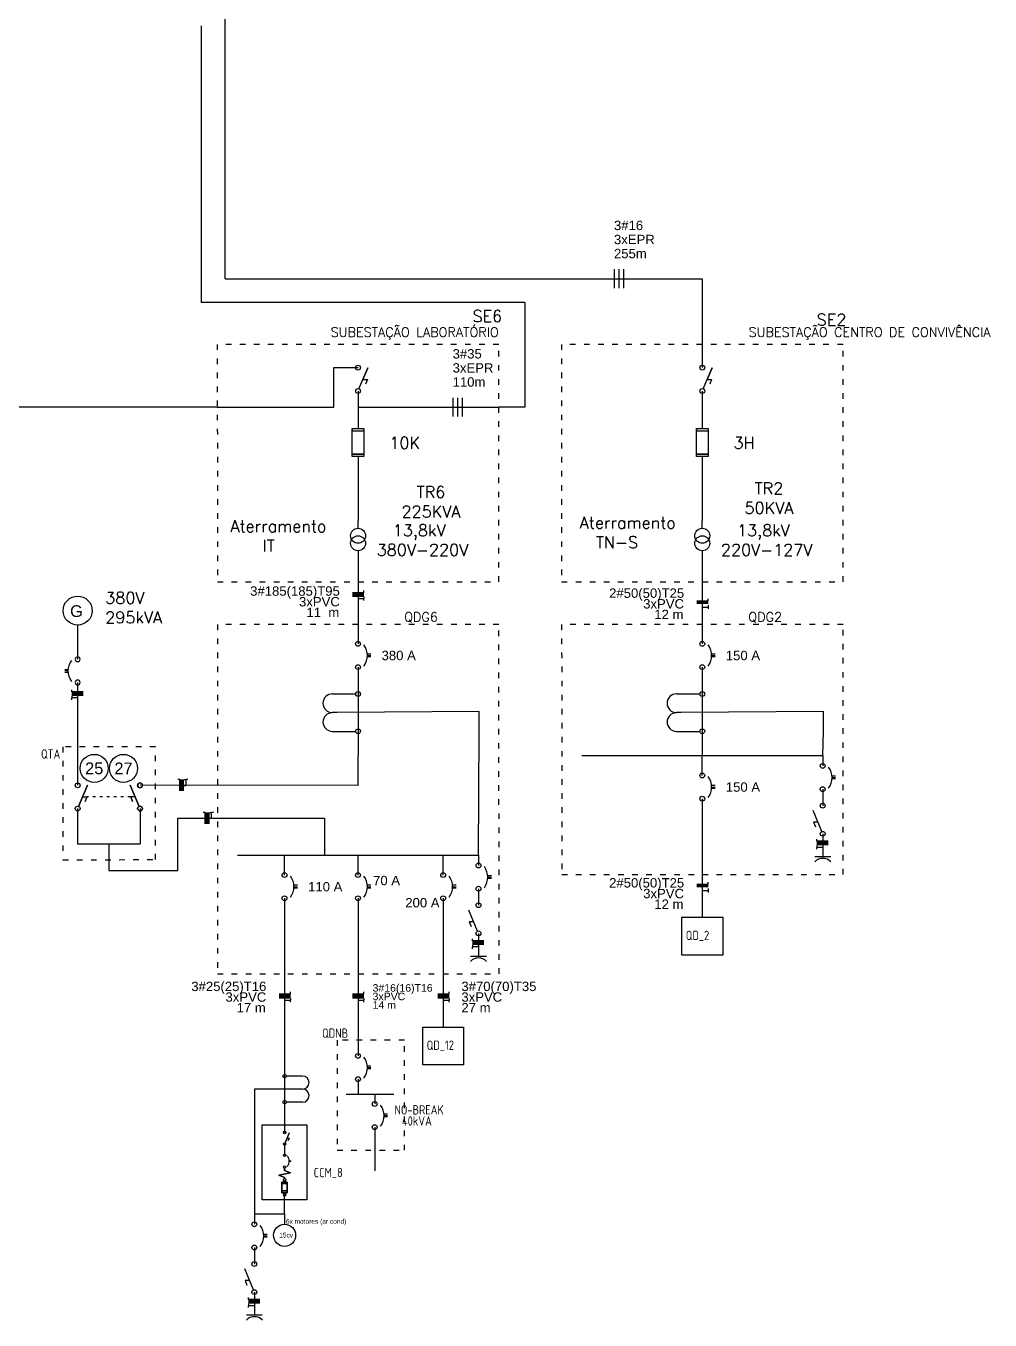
# Model space of a CAD drawing. Header units: millimetres. Extents: x -154 to 667, y 29 to 607.
# Drawn here: x 461.4 to 667, y 104.7 to 380.6 of the extents above; entities that cross this region are included whole.
import ezdxf
from ezdxf.enums import TextEntityAlignment as Align

# ---------------------------------------------------------------- set-up
doc = ezdxf.new("R2010")
doc.units = ezdxf.units.MM
doc.header["$LTSCALE"] = 0.1
doc.linetypes.add('ACAD_ISO03W100', pattern=[30, 12, -18])
doc.layers.get('0').update_dxf_attribs({"color": 1})
for name, color, linetype in [('Alimentadores', 1, 'Continuous'), ('barramento mt', 9, 'Continuous'), ('Componentes', 3, 'Continuous'), ('linha 01', 1, 'Continuous'), ('linha01 tracejada', 1, 'ACAD_ISO03W100'), ('SYMS', 245, 'Continuous'), ('textosx', 2, 'Continuous')]:
    doc.layers.add(name, color=color, linetype=linetype)
doc.styles.get("Standard").update_dxf_attribs({"font": 'arial.ttf'})
doc.styles.add('WD', font='romans.shx')
doc.styles.add('WD_IEC', font='isocp2.shx', dxfattribs={"width": 0.9, "height": 4})

# ---------------------------------------------------------------- blocks, each defined once
blk = doc.blocks.new('HFU0')
for p, q in [((-0.188, -0.078), (-0.188, 0.078)), ((-0.188, 0.078), (0.188, 0.078)), ((-0.156, 0.078), (-0.156, -0.078)), ((0.156, 0.078), (0.156, -0.078)), ((0.188, 0.078), (0.188, -0.078)), ((0.188, -0.078), (-0.188, -0.078))]:
    blk.add_line(p, q)
at = {"style": 'WD', "width": 0.7}
for tag, p in [('INST', (0, 0.328)), ('LOC', (0, 0.172)), ('DESC1', (0.007, -0.262)), ('DESC2', (0.007, -0.419)), ('DESC3', (0, -0.578))]:
    blk.add_attdef(tag, text='', height=0.125, dxfattribs=at).set_placement(p, align=Align.CENTER)
at = {"style": 'WD', "flags": 1}
for tag, p in [('X4TERM01', (-0.188, 0)), ('X1TERM02', (0.188, 0))]:
    blk.add_attdef(tag, p, '', height=0.01, dxfattribs=at)
at = {"style": 'WD', "width": 0.7}
blk.add_attdef('RATING1', text='', height=0.0938, dxfattribs=at).set_placement((0, 0), align=Align.MIDDLE_CENTER)
at = {"linetype": 'Continuous', "style": 'WD', "flags": 9}
for tag, p in [('ASSYCODE', (0.156, 0.118)), ('MFG', (0.156, 0.083)), ('CAT', (0.156, 0.102))]:
    blk.add_attdef(tag, text='', height=0.01, dxfattribs=at).set_placement(p, align=Align.CENTER)
at = {"linetype": 'Continuous', "style": 'WD', "width": 0.7, "flags": 8}
blk.add_attdef('TERM01', text='', height=0.1, dxfattribs=at).set_placement((-0.25, -0.016), align=Align.TOP_RIGHT)
blk.add_attdef('TERM02', text='', height=0.1, dxfattribs=at).set_placement((0.25, -0.016), align=Align.TOP_LEFT)
blk = doc.blocks.new('FIOS')
at = {"layer": 'Alimentadores', "linetype": 'Continuous'}
for p, q in [((-1.15, 0), (1.26, 0)), ((0, 0), (0, -1.34)), ((1.26, 0), (1.26, 0.43)), ((-1.15, -0.24), (1.26, -0.24)), ((-1.15, -0.52), (1.26, -0.52)), ((-1.15, -0.81), (1.26, -0.81)), ((0, -1.34), (1.26, -1.34)), ((1.26, -0.93), (1.26, -1.34)), ((1.26, -1.75), (1.26, -1.34))]:
    blk.add_line(p, q, dxfattribs=at)
blk = doc.blocks.new('DISJUNTOR')
at = {"layer": 'Componentes', "linetype": 'Continuous'}
for centre in [(226.82, 939), (226.82, 934.05)]:
    blk.add_circle(centre, 0.514, dxfattribs=at)
blk.add_arc((225.08, 936.52), 3.74, 323.1301, 36.8699, dxfattribs=at)
at = {"layer": 'linha 01', "linetype": 'Continuous'}
blk.add_line((228.84, 936.52), (229.58, 936.52), dxfattribs=at)
blk = doc.blocks.new('*U24')
at = {"layer": 'Componentes'}
for p, q in [((-1, 3.99), (3.97, 3.99)), ((0, 0), (-1, 0)), ((0, 0), (-1, 0)), ((-1, -3.99), (3.97, -3.99))]:
    blk.add_line(p, q, dxfattribs=at)
for centre in [(4.49, 3.97), (4.49, -3.97)]:
    blk.add_circle(centre, 0.514, dxfattribs=at)
for centre in [(-1, 2), (-1, -2)]:
    blk.add_arc(centre, 2, 90, 270, dxfattribs=at)
blk = doc.blocks.new('HCB11ML')
for p, q in [((0, 0.173), (0, 0.126)), ((0.188, 0), (0.25, 0)), ((0.25, 0), (0.312, 0.156)), ((0.312, 0.156), (0.375, -0.156)), ((0.375, -0.156), (0.438, 0)), ((0.438, 0), (0.467, 0)), ((0.562, 0), (0.531, 0)), ((0.562, 0.07), (0.844, 0.07)), ((0.562, -0.07), (0.562, 0.07)), ((0.609, 0.07), (0.609, -0.07)), ((0.797, 0.07), (0.797, -0.07)), ((0.844, 0.07), (0.844, -0.07)), ((0.875, 0), (0.844, 0)), ((0.844, -0.07), (0.562, -0.07))]:
    blk.add_line(p, q)
for centre in [(-0.155, 0), (0.155, 0), (0.499, 0), (0.905, 0)]:
    blk.add_circle(centre, 0.0322)
blk.add_arc((0, -0.109), 0.234, 53.1301, 126.8699)
at = {"style": 'WD', "width": 0.7}
for tag, p in [('INST', (0, 0.826)), ('LOC', (0, 0.656)), ('DESC1', (0, 0.5)), ('DESC2', (0, 0.344)), ('RATING1', (0, -0.188)), ('XREF', (0, -0.344))]:
    blk.add_attdef(tag, text='', height=0.125, dxfattribs=at).set_placement(p, align=Align.CENTER)
at = {"style": 'WD'}
for tag, p in [('TAG1', (0, 0.188)), ('MISC', (0.688, 0.125))]:
    blk.add_attdef(tag, text='', height=0.125, dxfattribs=at).set_placement(p, align=Align.CENTER)
for tag, p, height, flags in [('X4TERM01', (-0.188, 0), 0.0125, 1), ('X2LINK', (0, 0.219), 0.01, 1), ('X8LINK', (0, 0), 0.01, 1), ('FAMILY', (0.205, 0.152), 0.01, 9), ('CONTACT', (0.205, 0.133), 0.01, 9), ('X1TERM02', (0.938, 0), 0.0125, 1)]:
    blk.add_attdef(tag, p, '', height=height, dxfattribs=dict(at, flags=flags))
at = {"linetype": 'Continuous', "style": 'WD', "flags": 9}
for tag, p in [('ASSYCODE', (0.219, 0.062)), ('MFG', (0.228, 0.089)), ('CAT', (0.23, 0.108))]:
    blk.add_attdef(tag, text='', height=0.01, dxfattribs=at).set_placement(p, align=Align.CENTER)
at = {"linetype": 'Continuous', "style": 'WD', "flags": 8}
blk.add_attdef('TERM01', text='', height=0.125, dxfattribs=at).set_placement((-0.25, -0.031), align=Align.TOP_RIGHT)
blk.add_attdef('TERM02', text='', height=0.125, dxfattribs=at).set_placement((1, -0.031), align=Align.TOP_LEFT)
blk = doc.blocks.new('HDS11')
for p, q in [((0.126, 0.013), (-0.156, 0.13)), ((0, 0.065), (0, 0.125)), ((0.062, 0.099), (0, 0.125))]:
    blk.add_line(p, q)
for centre in [(-0.155, 0), (0.155, 0)]:
    blk.add_circle(centre, 0.0322)
at = {"style": 'WD', "width": 0.7}
for tag, p in [('INST', (0, 0.625)), ('LOC', (0, 0.469)), ('RATING1', (0, 0.156)), ('XREF', (0, -0.236)), ('DESC1', (0, -0.406)), ('DESC2', (0, -0.562))]:
    blk.add_attdef(tag, text='', height=0.125, dxfattribs=at).set_placement(p, align=Align.CENTER)
at = {"style": 'WD'}
blk.add_attdef('TAG1', text='', height=0.125, dxfattribs=at).set_placement((0, 0.312), align=Align.CENTER)
for tag, p in [('X2LINK', (0, 0.438)), ('X8LINK', (0, -0.016))]:
    blk.add_attdef(tag, p, '', height=0.01, dxfattribs=at)
for tag, p, height, flags in [('X4TERM01', (-0.188, 0), 0.0125, 1), ('X1TERM02', (0.188, 0), 0.0125, 1), ('FAMILY', (0.206, 0.131), 0.01, 9), ('CONTACT', (0.206, 0.04), 0.01, 9)]:
    blk.add_attdef(tag, p, '', height=height, dxfattribs=dict(at, flags=flags))
at = {"linetype": 'Continuous', "style": 'WD', "flags": 9}
for tag, p in [('ASSYCODE', (0.219, 0.062)), ('MFG', (0.228, 0.089)), ('CAT', (0.23, 0.108))]:
    blk.add_attdef(tag, text='', height=0.01, dxfattribs=at).set_placement(p, align=Align.CENTER)
at = {"linetype": 'Continuous', "style": 'WD', "flags": 8}
blk.add_attdef('TERM01', text='', height=0.125, dxfattribs=at).set_placement((-0.25, -0.031), align=Align.TOP_RIGHT)
blk.add_attdef('TERM02', text='', height=0.125, dxfattribs=at).set_placement((0.25, -0.031), align=Align.TOP_LEFT)
blk = doc.blocks.new('HXF1PT')
for p, q in [((-0.25, 0.344), (-0.25, 0.032)), ((0, 0.344), (0, 0.281)), ((0.25, 0.344), (0.25, 0.032))]:
    blk.add_line(p, q)
for centre in [(-0.249, 0), (0.249, 0)]:
    blk.add_circle(centre, 0.0322)
for centre in [(-0.125, 0.344), (0.125, 0.344)]:
    blk.add_arc(centre, 0.125, 0, 180)
at = {"style": 'WD', "width": 0.7}
for tag, p in [('INST', (-0.388, 0.577)), ('LOC', (-0.388, 0.408)), ('DESC1', (-0.388, 0.252)), ('DESC2', (-0.388, 0.095))]:
    blk.add_attdef(tag, text='', height=0.125, dxfattribs=at).set_placement(p, align=Align.RIGHT)
at = {"style": 'WD'}
blk.add_attdef('TYPE', text='', height=0.125, dxfattribs=at).set_placement((0, 0.125), align=Align.CENTER)
blk.add_attdef('TAG1', (0.368, 0.188), '', height=0.125, dxfattribs=at)
for tag, p, height, flags in [('X4TERM01', (-0.281, 0), 0.0125, 1), ('X1TERM02', (0.281, 0), 0.0125, 1), ('FAMILY', (0.304, 0.191), 0.01, 9), ('X8TERM01', (-0.249, -0.032), 0.0125, 1), ('X8TERM02', (0.249, -0.032), 0.0125, 1)]:
    blk.add_attdef(tag, p, '', height=height, dxfattribs=dict(at, flags=flags))
at = {"linetype": 'Continuous', "style": 'WD', "flags": 9}
for tag, p in [('ASSYCODE', (0.329, 0.119)), ('MFG', (0.327, 0.143)), ('CAT', (0.329, 0.162))]:
    blk.add_attdef(tag, text='', height=0.01, dxfattribs=at).set_placement(p, align=Align.CENTER)
at = {"style": 'WD', "width": 0.7}
blk.add_attdef('RATING1', (0.368, 0.031), '', height=0.125, dxfattribs=at)
at = {"linetype": 'Continuous', "style": 'WD', "flags": 8}
for tag, p in [('TERM01', (-0.188, -0.031)), ('TERM02', (0.328, -0.031))]:
    blk.add_attdef(tag, text='', height=0.125, dxfattribs=at).set_placement(p, align=Align.TOP_LEFT)
blk = doc.blocks.new('FFF')
at = {"layer": 'textosx'}
for p, q in [((0, 0), (4, 0)), ((1, -2), (1, 2)), ((2, -2), (2, 2)), ((3, -2), (3, 2))]:
    blk.add_line(p, q, dxfattribs=at)
for tag, p in [('BITOLA', (0.87, 11.36)), ('DUTO', (0.87, 8.36)), ('DISTANCIA', (0.87, 5.36))]:
    blk.add_attdef(tag, text='', height=2, dxfattribs=at).set_placement(p, align=Align.MIDDLE_LEFT)
blk = doc.blocks.new('ESPECIFICACAO')
for tag, p in [('DUTO', (3.88, 1.62)), ('BITOLA', (3.88, -0.65)), ('DIST', (3.88, -2.92))]:
    blk.add_attdef(tag, text='', height=2).set_placement(p, align=Align.MIDDLE_LEFT)
blk = doc.blocks.new('especificacao disjuntor')
blk.add_attdef('CORRENTE', text='', height=2).set_placement((5.02, -2.48), align=Align.MIDDLE_LEFT)

msp = doc.modelspace()

# ---------------------------------------------------------------- linework, layer by layer
at = {"ltscale": 0.13}
for p, q in [((472.47, 226.22), (472.47, 218.73)), ((472.47, 213.77), (472.47, 206.27)), ((485.77, 213.77), (485.77, 206.27)), ((472.47, 206.27), (485.77, 206.27)), ((479.12, 206.27), (479.12, 202.95)), ((516.57, 146.31), (516.57, 144.71))]:
    msp.add_line(p, q, dxfattribs=at)
at = {"layer": 'Alimentadores', "linetype": 'Continuous'}
for p, q in [((503.94, 326.75), (605.6, 326.75)), ((605.6, 326.75), (605.6, 307.78)), ((567.75, 321.64), (498.82, 321.64)), ((567.75, 321.64), (567.75, 299.37)), ((527.04, 299.37), (527.04, 307.78)), ((527.04, 307.78), (532.23, 307.78)), ((502.24, 299.37), (457.66, 299.37)), ((502.24, 299.37), (527.04, 299.37)), ((532.23, 299.37), (562.24, 299.37)), ((567.75, 299.37), (562.24, 299.37)), ((532.23, 267.15), (532.23, 248.89)), ((605.6, 267.15), (605.6, 248.89)), ((472.47, 252.89), (472.47, 245.61)), ((534.99, 246.71), (534.22, 246.71)), ((534.99, 246.11), (534.22, 246.11)), ((608.36, 246.71), (607.58, 246.71)), ((608.36, 246.11), (607.58, 246.11)), ((469.71, 243.43), (470.49, 243.43)), ((469.71, 242.83), (470.49, 242.83)), ((532.23, 243.93), (532.23, 225.07)), ((605.6, 243.93), (605.6, 225.07)), ((472.47, 240.65), (472.47, 233.61)), ((472.47, 233.61), (472.47, 226.22)), ((558.08, 234.5), (527.75, 234.23)), ((558.08, 230.26), (558.08, 234.5)), ((631.45, 234.5), (601.11, 234.23)), ((631.45, 230.26), (631.45, 234.5)), ((557.9, 203.84), (558.08, 230.26)), ((631.27, 225.07), (631.45, 230.26)), ((532.23, 218.7), (532.23, 225.07)), ((605.6, 220.84), (605.6, 225.07)), ((631.27, 225.07), (631.27, 222.86)), ((532.23, 218.7), (485.77, 218.73)), ((608.36, 218.66), (607.58, 218.66)), ((608.36, 218.06), (607.58, 218.06)), ((634.02, 220.69), (633.25, 220.69)), ((634.02, 220.08), (633.25, 220.08)), ((605.6, 215.88), (605.6, 190.59)), ((631.27, 217.91), (631.27, 214.39)), ((493.81, 200.54), (493.81, 211.7)), ((493.81, 211.7), (525.1, 211.7)), ((525.1, 211.7), (525.1, 203.84)), ((631.27, 208.4), (631.27, 203.49)), ((479.12, 202.95), (479.12, 200.54)), ((516.57, 199.6), (516.57, 203.84)), ((532.23, 199.6), (532.23, 203.84)), ((550.38, 199.6), (550.38, 203.84)), ((557.9, 203.84), (557.9, 201.63)), ((479.12, 200.54), (493.81, 200.54)), ((560.66, 199.45), (559.88, 199.45)), ((560.66, 198.85), (559.88, 198.85)), ((519.32, 197.42), (518.55, 197.42)), ((519.32, 196.82), (518.55, 196.82)), ((534.99, 197.42), (534.22, 197.42)), ((534.99, 196.82), (534.22, 196.82)), ((553.14, 197.42), (552.36, 197.42)), ((553.14, 196.82), (552.36, 196.82)), ((557.9, 196.67), (557.9, 193.16)), ((516.57, 194.65), (516.57, 156.38)), ((532.23, 194.65), (532.23, 167.17)), ((550.38, 194.65), (550.38, 167.17)), ((557.9, 187.16), (557.9, 182.25)), ((534.99, 158.86), (534.22, 158.86)), ((534.99, 158.26), (534.22, 158.26)), ((516.57, 156.74), (516.57, 146.31)), ((519.71, 153.96), (510.13, 153.96)), ((510.13, 153.96), (510.13, 127.36)), ((538.53, 148.62), (537.76, 148.62)), ((538.53, 148.02), (537.76, 148.02)), ((516.57, 127.36), (516.57, 131.38)), ((510.13, 127.36), (516.57, 127.36)), ((510.13, 127.36), (510.13, 125.15)), ((516.57, 127.36), (516.57, 125.15)), ((512.89, 122.97), (512.11, 122.97)), ((512.89, 122.37), (512.11, 122.37)), ((510.13, 120.19), (510.13, 116.67)), ((510.13, 110.68), (510.13, 105.77))]:
    msp.add_line(p, q, dxfattribs=at)
at = {"layer": 'barramento mt', "linetype": 'Continuous', "lineweight": 30}
for p, q in [((579.93, 225.07), (631.27, 225.07)), ((506.57, 203.84), (557.9, 203.84))]:
    msp.add_line(p, q, dxfattribs=at)
at = {"layer": 'barramento mt'}
msp.add_line((539.85, 152.82), (529.72, 152.82), dxfattribs=at)
at = {"layer": 'Componentes', "linetype": 'Continuous'}
for p, q in [((532.43, 303.28), (534.31, 307.77)), ((534.31, 307.77), (533.27, 305.28)), ((605.8, 303.28), (607.68, 307.77)), ((607.68, 307.77), (606.64, 305.28)), ((533.27, 305.28), (534.22, 305.28)), ((534.22, 305.28), (533.81, 304.29)), ((606.64, 305.28), (607.59, 305.28)), ((607.59, 305.28), (607.18, 304.29)), ((530.98, 294.82), (533.48, 294.82)), ((530.98, 288.84), (530.98, 294.82)), ((530.98, 294.82), (530.98, 294.33)), ((530.98, 294.33), (533.48, 294.33)), ((533.48, 294.82), (533.48, 288.84)), ((533.48, 294.33), (533.48, 289.34)), ((604.35, 294.82), (606.85, 294.82)), ((604.35, 288.84), (604.35, 294.82)), ((604.35, 294.82), (604.35, 294.33)), ((604.35, 294.33), (606.85, 294.33)), ((606.85, 294.82), (606.85, 288.84)), ((606.85, 294.33), (606.85, 289.34)), ((533.48, 289.34), (530.98, 289.34)), ((533.48, 288.84), (530.98, 288.84)), ((606.85, 289.34), (604.35, 289.34)), ((606.85, 288.84), (604.35, 288.84)), ((532.23, 273.54), (532.23, 275.13)), ((605.6, 273.54), (605.6, 275.13)), ((532.23, 268.75), (532.23, 267.15)), ((605.6, 268.75), (605.6, 267.15)), ((474.54, 218.74), (472.67, 214.24)), ((483.69, 218.74), (485.56, 214.24)), ((473.51, 216.25), (474.46, 216.25)), ((474.46, 216.25), (474.05, 215.25)), ((484.73, 216.25), (483.77, 216.25)), ((483.77, 216.25), (484.19, 215.25)), ((631.06, 208.87), (629.21, 213.33)), ((630.23, 210.86), (629.29, 210.86)), ((629.29, 210.86), (629.7, 209.87)), ((632.97, 203.49), (629.57, 203.49)), ((557.7, 187.63), (555.84, 192.09)), ((556.87, 189.62), (555.92, 189.62)), ((555.92, 189.62), (556.33, 188.63)), ((559.6, 182.25), (556.2, 182.25)), ((516.67, 142.47), (517.6, 144.72)), ((517.09, 143.47), (517.56, 143.47)), ((517.56, 143.47), (517.36, 142.98)), ((517.57, 138.6), (517.94, 138.6)), ((515.32, 135.61), (517.81, 136.11)), ((516.57, 135.11), (515.32, 135.61)), ((516.57, 136.61), (516.57, 137.11)), ((517.81, 136.11), (516.57, 136.61)), ((516, 134.11), (516, 131.87)), ((517.13, 134.11), (516, 134.11)), ((516, 134.11), (516, 132.24)), ((517.13, 133.74), (516, 133.74)), ((516.57, 134.88), (516.57, 135.11)), ((516.57, 134.36), (516.57, 134.11)), ((517.13, 131.87), (517.13, 134.11)), ((517.13, 132.24), (517.13, 133.74)), ((516, 132.24), (517.13, 132.24)), ((516, 131.87), (517.13, 131.87)), ((516.57, 131.64), (516.57, 131.87)), ((509.93, 111.15), (508.07, 115.61)), ((509.1, 113.14), (508.15, 113.14)), ((508.15, 113.14), (508.56, 112.15)), ((511.83, 105.77), (508.43, 105.77))]:
    msp.add_line(p, q, dxfattribs=at)
at = {"layer": 'Componentes', "ltscale": 0.13}
for p, q in [((516.57, 142.24), (516.57, 140.64)), ((516.57, 140.64), (516.57, 139.84))]:
    msp.add_line(p, q, dxfattribs=at)
at = {"layer": 'Componentes', "linetype": 'Continuous'}
for points in [[(601.24, 190.59), (609.95, 190.59), (609.95, 182.52), (601.24, 182.52)], [(546.02, 167.17), (554.73, 167.17), (554.73, 159.1), (546.02, 159.1)]]:
    msp.add_lwpolyline(points, close=True, dxfattribs=at)
at = {"layer": 'Componentes', "ltscale": 0.13}
msp.add_lwpolyline([(511.78, 146.31), (521.35, 146.31), (521.35, 130.35), (511.78, 130.35)], close=True, dxfattribs=at)
at = {"layer": 'Componentes', "linetype": 'Continuous'}
for centre, radius in [((532.23, 307.78), 0.514), ((605.6, 307.78), 0.514), ((532.23, 302.8), 0.514), ((605.6, 302.8), 0.514), ((532.23, 271.94), 1.6), ((605.6, 271.94), 1.6), ((532.23, 270.34), 1.6), ((605.6, 270.34), 1.6), ((476, 222.34), 2.99), ((482.24, 222.34), 2.99), ((472.47, 218.73), 0.514), ((485.77, 218.73), 0.514), ((472.47, 213.77), 0.514), ((485.77, 213.77), 0.514), ((631.27, 214.39), 0.514), ((631.27, 208.4), 0.514), ((557.9, 193.16), 0.514), ((557.9, 187.16), 0.514), ((516.57, 144.71), 0.257), ((516.57, 142.24), 0.257), ((516.57, 139.84), 0.257), ((516.57, 137.36), 0.257), ((516.57, 134.62), 0.257), ((516.57, 131.38), 0.257), ((516.57, 122.79), 2.36), ((510.13, 116.67), 0.514), ((510.13, 110.68), 0.514)]:
    msp.add_circle(centre, radius, dxfattribs=at)
at = {"layer": 'Componentes', "linetype": 'Continuous', "lineweight": 30}
msp.add_circle((472.47, 255.98), 3.09, dxfattribs=at)
at = {"layer": 'Componentes', "linetype": 'Continuous'}
for centre, radius, start, end in [((631.27, 200.82), 2.34, 43.3011, 136.6989), ((557.9, 179.59), 2.34, 43.3011, 136.6989), ((515.69, 138.6), 1.87, 323.1301, 36.8699), ((510.13, 103.1), 2.34, 43.3011, 136.6989)]:
    msp.add_arc(centre, radius, start, end, dxfattribs=at)
at = {"layer": 'linha 01'}
for p, q in [((503.94, 326.75), (503.94, 385.53)), ((498.82, 380.65), (498.82, 321.64)), ((604.44, 258.08), (606.86, 258.08)), ((604.44, 257.84), (606.86, 257.84)), ((604.44, 257.56), (606.86, 257.56)), ((605.6, 256.74), (606.86, 256.74)), ((606.86, 258.08), (606.86, 258.51)), ((606.86, 257.15), (606.86, 256.34)), ((604.44, 197.66), (606.86, 197.66)), ((604.44, 197.42), (606.86, 197.42)), ((604.44, 197.13), (606.86, 197.13)), ((605.6, 196.31), (606.86, 196.31)), ((606.86, 197.66), (606.86, 198.08)), ((606.86, 196.72), (606.86, 195.91)), ((532.23, 167.17), (532.23, 161.04)), ((532.23, 156.08), (532.23, 152.82)), ((535.78, 152.82), (535.78, 150.79)), ((535.78, 145.84), (535.78, 136.54))]:
    msp.add_line(p, q, dxfattribs=at)
at = {"layer": 'linha 01', "ltscale": 0.13}
for p, q in [((532.23, 302.8), (532.23, 294.82)), ((605.6, 302.8), (605.6, 294.82)), ((532.23, 288.84), (532.23, 275.13)), ((605.6, 288.84), (605.6, 275.13))]:
    msp.add_line(p, q, dxfattribs=at)
at = {"layer": 'linha01 tracejada', "linetype": 'ACAD_ISO03W100', "ltscale": 0.5}
msp.add_line((483.77, 216.25), (474.46, 216.25), dxfattribs=at)
at = {"layer": 'linha01 tracejada', "linetype": 'ACAD_ISO03W100'}
for points in [[(502.26, 262.14), (562.26, 262.14), (562.23, 312.75), (502.23, 312.75)], [(575.63, 262.14), (635.63, 262.14), (635.6, 312.75), (575.6, 312.75)], [(502.29, 178.55), (562.29, 178.55), (562.26, 253.04), (502.26, 253.04)], [(575.65, 199.69), (635.65, 199.69), (635.63, 253.04), (575.63, 253.04)], [(489.06, 226.96), (469.32, 226.93), (469.32, 202.86), (489.06, 202.89)], [(527.79, 140.91), (542.13, 140.91), (542.1, 164.39), (527.76, 164.39)]]:
    msp.add_lwpolyline(points, close=True, dxfattribs=at)

# ---------------------------------------------------------------- block references
for name, p, values in [('FFF', (585.91, 326.75), {'DISTANCIA': '255m', 'DUTO': '3xEPR', 'BITOLA': '3#16'}), ('FFF', (551.52, 299.37), {'DISTANCIA': '110m', 'DUTO': '3xEPR', 'BITOLA': '3#35'}), ('especificacao disjuntor', (532.23, 248.89), {'CORRENTE': '380 A'}), ('especificacao disjuntor', (605.6, 248.89), {'CORRENTE': '150 A'}), ('especificacao disjuntor', (605.6, 220.84), {'CORRENTE': '150 A'}), ('especificacao disjuntor', (530.42, 200.91), {'CORRENTE': '70 A'}), ('especificacao disjuntor', (516.57, 199.6), {'CORRENTE': '110 A'}), ('especificacao disjuntor', (537.28, 196.18), {'CORRENTE': '200 A'}), ('ESPECIFICACAO', (550.38, 174.24), {'DUTO': '3#70(70)T35', 'BITOLA': '3xPVC', 'DIST': '27 m'})]:
    msp.add_blockref(name, p).add_auto_attribs(values)
ref = msp.add_blockref('ESPECIFICACAO', (532.23, 258.53), dxfattribs=dict(xscale=-1))
ref.add_attrib('DUTO', '3#185(185)T95', dxfattribs={"height": 2}).set_placement((509.24, 260.15), align=Align.MIDDLE_LEFT)
ref.add_attrib('BITOLA', '3xPVC', dxfattribs={"height": 2}).set_placement((519.65, 257.88), align=Align.MIDDLE_LEFT)
ref.add_attrib('DIST', '11  m', dxfattribs={"height": 2}).set_placement((521.24, 255.6), align=Align.MIDDLE_LEFT)
ref = msp.add_blockref('ESPECIFICACAO', (605.6, 258.08), dxfattribs=dict(xscale=-1))
ref.add_attrib('DUTO', '2#50(50)T25', dxfattribs={"height": 2}).set_placement((585.75, 259.71), align=Align.MIDDLE_LEFT)
ref.add_attrib('BITOLA', '3xPVC', dxfattribs={"height": 2}).set_placement((593.01, 257.43), align=Align.MIDDLE_LEFT)
ref.add_attrib('DIST', '12 m', dxfattribs={"height": 2}).set_placement((595.38, 255.16), align=Align.MIDDLE_LEFT)
ref = msp.add_blockref('ESPECIFICACAO', (605.6, 196.31), dxfattribs=dict(xscale=-1))
ref.add_attrib('DUTO', '2#50(50)T25', dxfattribs={"height": 2}).set_placement((585.75, 197.94), align=Align.MIDDLE_LEFT)
ref.add_attrib('BITOLA', '3xPVC', dxfattribs={"height": 2}).set_placement((593.01, 195.66), align=Align.MIDDLE_LEFT)
ref.add_attrib('DIST', '12 m', dxfattribs={"height": 2}).set_placement((595.38, 193.39), align=Align.MIDDLE_LEFT)
ref = msp.add_blockref('ESPECIFICACAO', (516.57, 174.24), dxfattribs=dict(xscale=-1))
ref.add_attrib('DUTO', '3#25(25)T16', dxfattribs={"height": 2}).set_placement((496.69, 175.86), align=Align.MIDDLE_LEFT)
ref.add_attrib('BITOLA', '3xPVC', dxfattribs={"height": 2}).set_placement((503.98, 173.59), align=Align.MIDDLE_LEFT)
ref.add_attrib('DIST', '17 m', dxfattribs={"height": 2}).set_placement((506.35, 171.31), align=Align.MIDDLE_LEFT)
at = {"xscale": 0.8, "yscale": 0.8, "zscale": 0.8}
msp.add_blockref('ESPECIFICACAO', (532.23, 174.24), dxfattribs=at).add_auto_attribs({'DUTO': '3#16(16)T16', 'BITOLA': '3xPVC', 'DIST': '14 m'})
at = {"layer": 'Alimentadores', "linetype": 'Continuous'}
for p in [(532.23, 259.87), (516.57, 174.24), (532.23, 174.24), (550.38, 174.24)]:
    msp.add_blockref('FIOS', p, dxfattribs=at)
at = {"layer": 'Alimentadores', "linetype": 'Continuous', "xscale": -1}
for p in [(472.47, 238.69), (631.27, 206.84), (557.9, 185.6), (510.13, 109.12)]:
    msp.add_blockref('FIOS', p, dxfattribs=at)
at = {"layer": 'Alimentadores', "linetype": 'Continuous', "rotation": 90}
for p in [(494.23, 218.72), (499.68, 211.7)]:
    msp.add_blockref('FIOS', p, dxfattribs=at)
at = {"layer": 'Componentes', "linetype": 'Continuous'}
for name, p in [('DISJUNTOR', (305.41, -690.11)), ('DISJUNTOR', (378.78, -690.11)), ('*U24', (527.75, 234.23)), ('*U24', (601.11, 234.23)), ('DISJUNTOR', (378.78, -718.17)), ('DISJUNTOR', (404.44, -716.14)), ('DISJUNTOR', (331.08, -737.37)), ('DISJUNTOR', (289.74, -739.4)), ('DISJUNTOR', (305.41, -739.4)), ('DISJUNTOR', (323.56, -739.4)), ('DISJUNTOR', (305.41, -777.97)), ('DISJUNTOR', (308.96, -788.21)), ('DISJUNTOR', (283.31, -813.86))]:
    msp.add_blockref(name, p, dxfattribs=at)
at = {"layer": 'Componentes', "linetype": 'Continuous', "xscale": -1}
msp.add_blockref('DISJUNTOR', (699.29, -693.39), dxfattribs=at)
at = {"layer": 'Componentes', "xscale": 11.172, "yscale": 11.172, "zscale": 11.172, "rotation": 270}
msp.add_blockref('HXF1PT', (516.57, 153.96), dxfattribs=at)
at = {"layer": 'SYMS', "ltscale": 0.13}
for name, p, xscale, yscale, zscale, rotation in [('HFU0', (532.23, 291.83), 15.96, 15.96, 15.96, 89.99999999999999), ('HFU0', (605.6, 291.83), 15.96, 15.96, 15.96, 89.99999999999999), ('HCB11ML', (516.57, 138.6), 7.98, 7.98, 7.98, 270)]:
    msp.add_blockref(name, p, dxfattribs=dict(at, xscale=xscale, yscale=yscale, zscale=zscale, rotation=rotation))
at = {"layer": 'SYMS'}
for p, xscale, yscale, zscale, rotation in [((472.47, 216.25), 15.96, 15.96, 15.96, 270), ((485.77, 216.25), -15.96, 15.96, 15.96, 90), ((516.57, 143.47), 7.98, 7.98, 7.98, 270)]:
    msp.add_blockref('HDS11', p, dxfattribs=dict(at, xscale=xscale, yscale=yscale, zscale=zscale, rotation=rotation))

# ---------------------------------------------------------------- texts
at = {"layer": 'Alimentadores', "linetype": 'Continuous'}
for s, width, heights, insert, char_height, attachment_point in [('G', 2.5, [0], (473.57, 257.12), 2.5, 3), ('6x motores (ar cond)', 13.4625, [0.257], (516.85, 126.25), 1, 1), ('15cv', 2.9202, [0.831], (515.43, 123.32), 1, 1)]:
    msp.add_mtext_dynamic_manual_height_columns(s, width=width, gutter_width=12.5, heights=heights, dxfattribs=dict(at, insert=insert, char_height=char_height, attachment_point=attachment_point))
at = {"layer": 'Componentes', "ltscale": 0.13, "style": 'WD_IEC', "width": 0.9}
for s, p in [('QD_2', (602.08, 185.14)), ('QD_12', (546.86, 161.72))]:
    msp.add_text(s, height=1.995, dxfattribs=at).set_placement(p, align=Align.BOTTOM_LEFT)
at = {"layer": 'Componentes', "char_height": 2.5, "attachment_point": 5}
for s, insert in [('25', (476, 222.34)), ('27', (482.24, 222.34))]:
    msp.add_mtext_dynamic_manual_height_columns(s, width=5.9957, gutter_width=12.5, heights=[0], dxfattribs=dict(at, insert=insert))
at = {"layer": 'textosx', "linetype": 'ACAD_ISO03W100', "ltscale": 0.13, "style": 'WD'}
for s, p in [('SUBESTAÇÃO LABORATÓRIO', (562.23, 313.75)), ('SUBESTAÇÃO CENTRO DE CONVIVÊNCIA', (667.04, 313.75)), ('QDG6', (549.25, 253.04)), ('QDG2', (622.61, 253.04))]:
    msp.add_text(s, height=1.995, dxfattribs=at).set_placement(p, align=Align.BOTTOM_RIGHT)
at = {"layer": 'textosx', "ltscale": 0.13, "style": 'WD_IEC', "width": 0.9}
msp.add_text('QTA', height=1.995, dxfattribs=at).set_placement((464.65, 223.82), align=Align.BOTTOM_LEFT)
for s, p in [('QDNB', (530.12, 165.89)), ('NO-BREAK', (550.5, 149.54)), ('40kVA', (547.97, 147.16)), ('CCM_8', (528.97, 136.17))]:
    msp.add_text(s, height=1.995, dxfattribs=at).set_placement(p, align=Align.MIDDLE_RIGHT)
at = {"layer": 'textosx', "linetype": 'Continuous', "char_height": 2.5, "attachment_point": 1, "style": 'WD'}
for s, width, heights, insert in [('SE6', 6.968, [0], (556.63, 320.02)), ('SE2', 6.968, [0], (630, 319.26)), ('10K', 5.3776, [3.01], (538.9, 293)), ('3H', 5.3776, [3.01], (612.27, 293)), ('\\pxqc;TR6\\P225KVA', 14.6283, [6.89], (540.46, 282.51)), ('\\pxqc;TR2\\P50KVA', 21.6504, [7.87], (608.98, 283.29)), ('Aterramento\\P  TN-S', 23.7004, [10.15], (579.49, 275.98)), ('Aterramento\\P    IT', 23.7004, [10.15], (505.04, 275.23)), ('  13,8kV\\P380V-220V', 23.7004, [10.15], (536.21, 274.34)), ('  13,8kV\\P220V-127V', 23.7004, [10.15], (609.58, 274.34)), ('380V\\P295kVA', 15.1437, [0], (478.35, 259.94))]:
    msp.add_mtext_dynamic_manual_height_columns(s, width=width, gutter_width=12.5, heights=heights, dxfattribs=dict(at, insert=insert))

doc.saveas('drawing.dxf')
